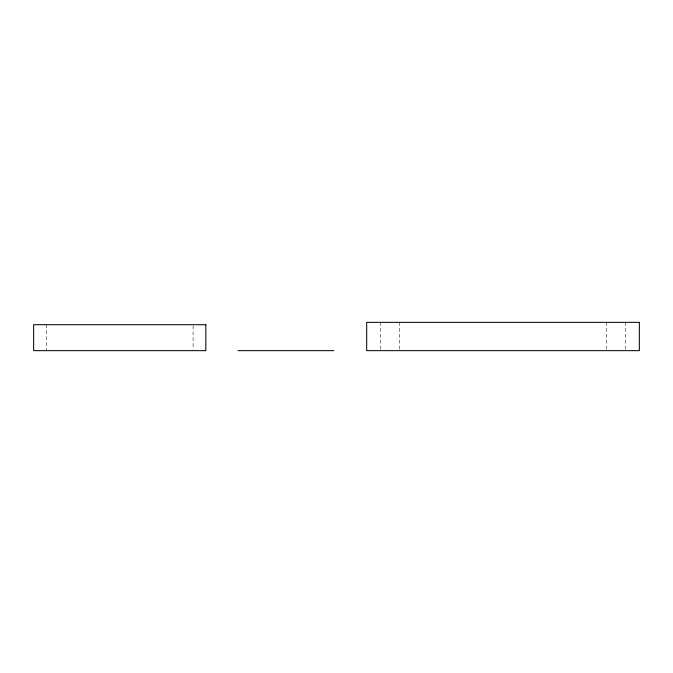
<?xml version="1.0" encoding="UTF-8"?>
<svg xmlns="http://www.w3.org/2000/svg" width="673" height="673" viewBox="0 0 673 673"><rect width="100%" height="100%" fill="white"/><g stroke="black" fill="none" stroke-linecap="round" stroke-linejoin="round"><path stroke-width="0.5" stroke-dasharray="3.37 2.52" d="M625.671 322.35L625.671 349.607M606.331 322.35L606.331 349.607M399.712 322.35L399.712 349.607M380.371 322.35L380.371 349.607M193.092 325.74L193.092 349.615M46.387 324.706L46.387 350.65"/><path stroke-width="1.01" d="M238.006 350.65L333.766 350.65M639.35 322.35L366.692 322.35L366.692 350.65L639.35 350.65L639.35 322.35M205.829 324.706L33.65 324.706L33.65 350.65L205.829 350.65L205.829 324.706"/></g></svg>
